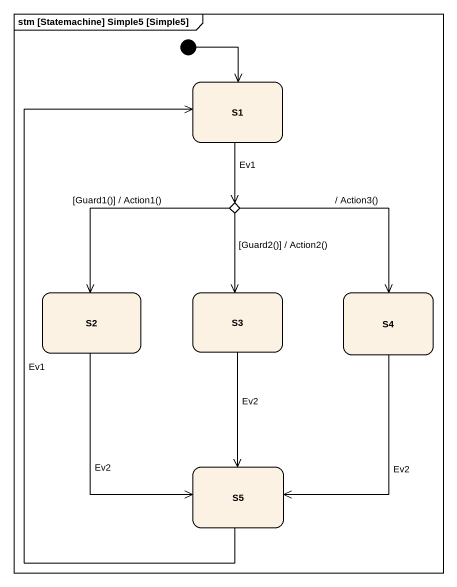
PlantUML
@startuml
mainframe stm [Statemachine] Simple5 [Simple5]
hide empty description
state S1
state choice1 <<choice>>
state S2
state S3
state S4
state S5
[*] --> S1
S1 --> choice1 : Ev1
choice1 --> S2 : [Guard1()] / Action1()
choice1 --> S3 : [Guard2()] / Action2()
choice1 --> S4 : / Action3()
S2 --> S5 : Ev2
S3 --> S5 : Ev2
S4 --> S5 : Ev2
S5 -up-> S1 : Ev1
@enduml
